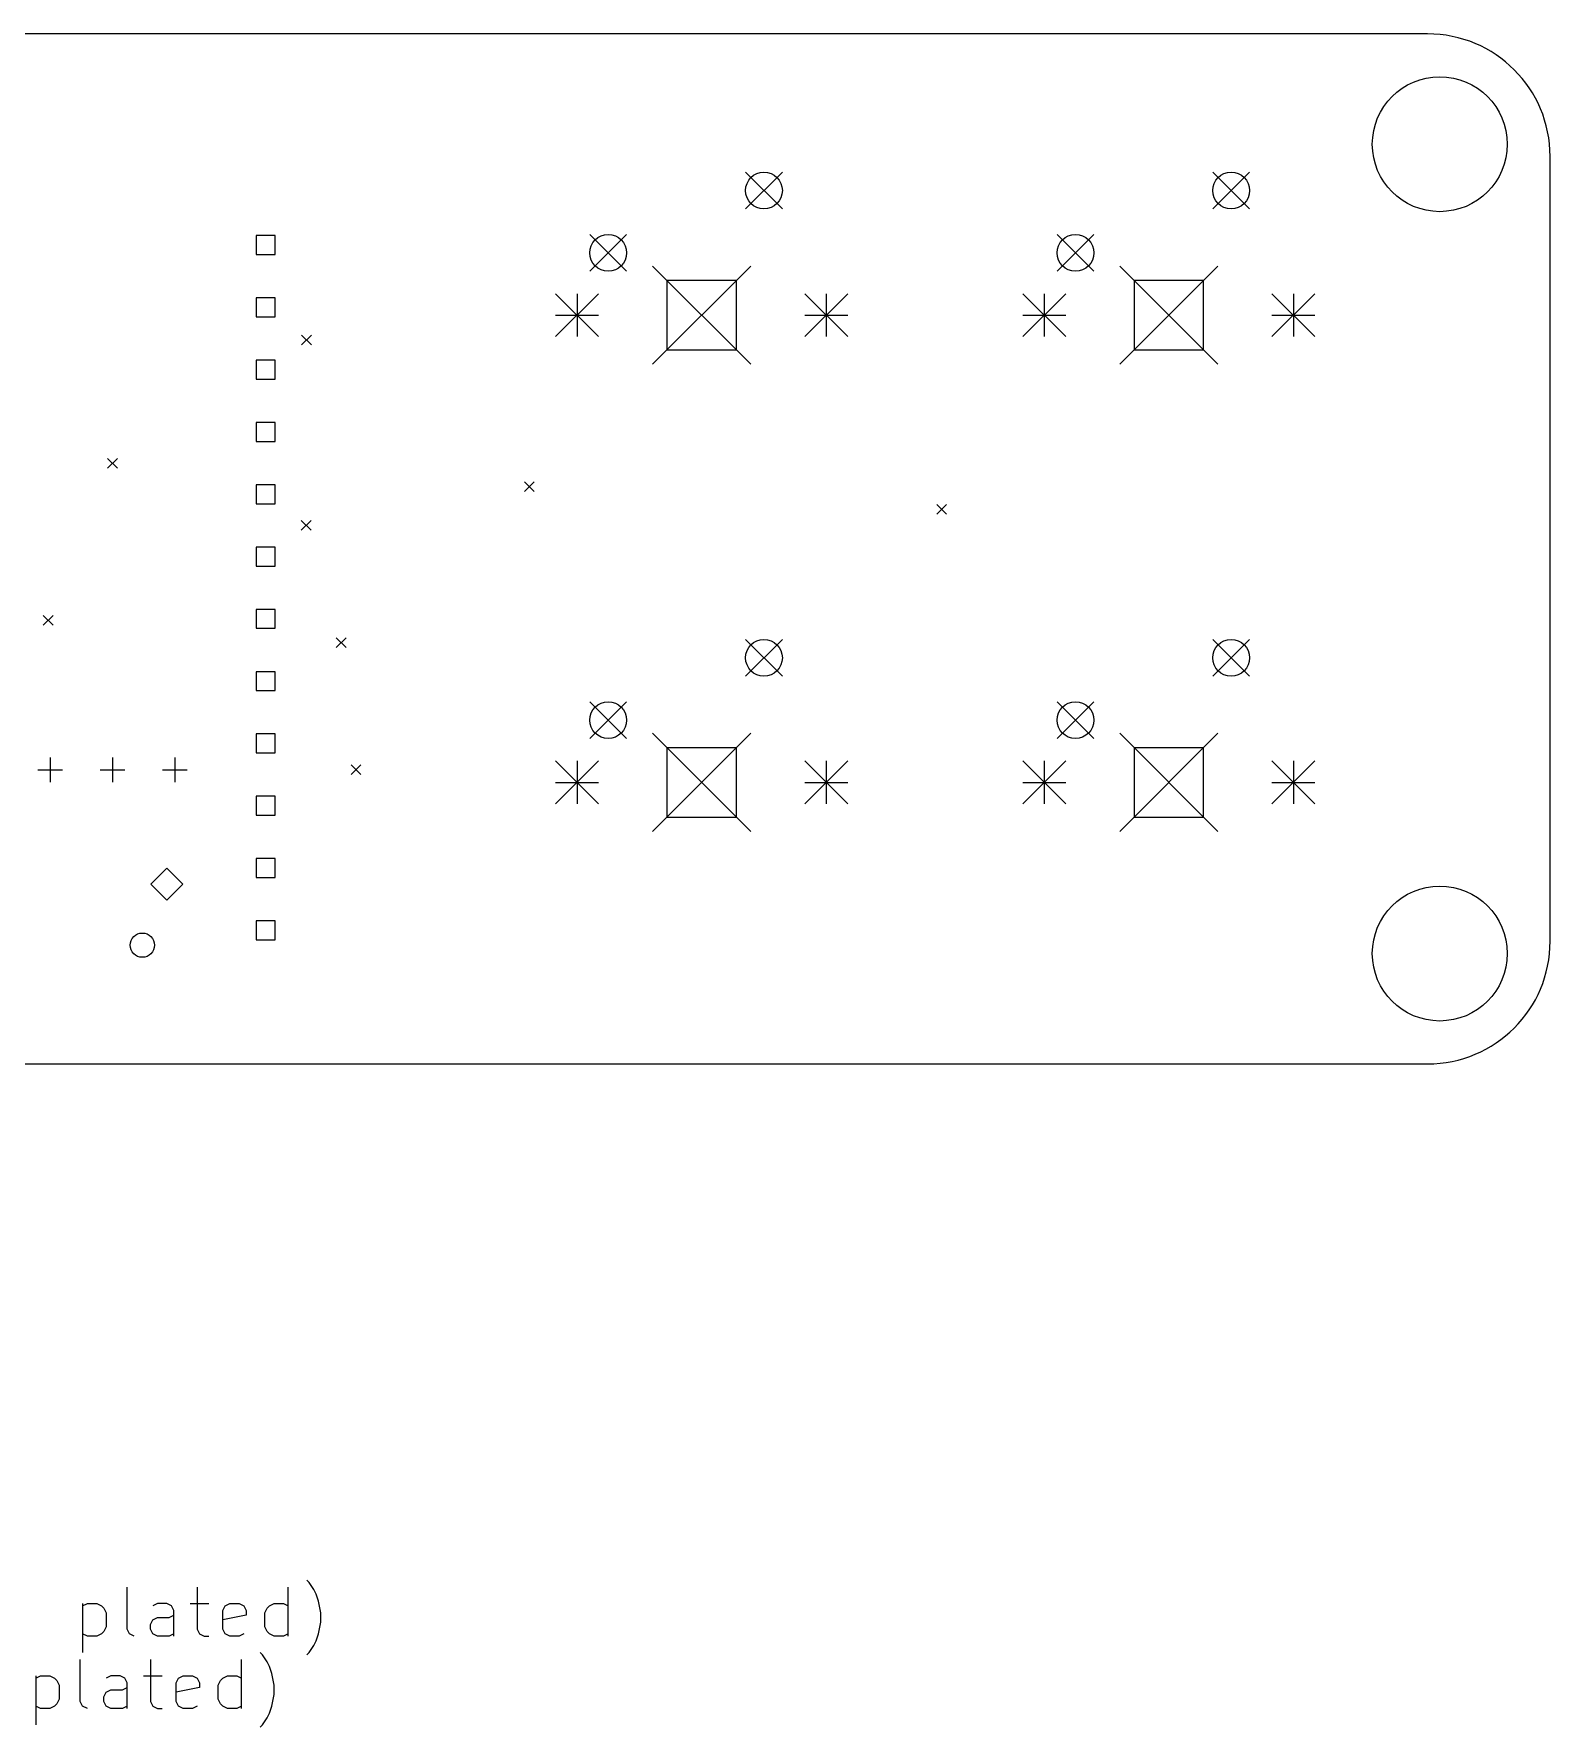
# Model space of a CAD drawing. Extents: x 91 to 214, y -148 to -79.
# Drawn here: x 151.8 to 213.6, y -148.3 to -79.2 of the extents above; entities that cross this region are included whole.
import ezdxf

# ---------------------------------------------------------------- set-up
doc = ezdxf.new("R2010")
doc.units = 0
doc.layers.add('BLACK', color=7, linetype='CONTINUOUS')

msp = doc.modelspace()

# ---------------------------------------------------------------- linework, layer by layer
at = {"layer": 'BLACK', "linetype": 'CONTINUOUS'}
for p, q in [((208.599, -79.2434), (98.5987, -79.2434)), ((180.793, -84.8834), (182.293, -86.3834)), ((182.293, -84.8834), (180.793, -86.3834)), ((199.843, -84.8834), (201.343, -86.3834)), ((201.343, -84.8834), (199.843, -86.3834)), ((213.599, -116.243), (213.599, -84.2434)), ((161.609, -87.4698), (160.837, -87.4698)), ((160.837, -87.4698), (160.837, -88.2421)), ((161.609, -88.2421), (161.609, -87.4698)), ((174.443, -87.4234), (175.943, -88.9234)), ((175.943, -87.4234), (174.443, -88.9234)), ((193.493, -87.4234), (194.993, -88.9234)), ((194.993, -87.4234), (193.493, -88.9234)), ((160.837, -88.2421), (161.609, -88.2421)), ((177.003, -88.7134), (181.003, -92.7134)), ((181.003, -88.7134), (177.003, -92.7134)), ((196.053, -88.7134), (200.053, -92.7134)), ((200.053, -88.7134), (196.053, -92.7134)), ((180.417, -89.2992), (177.589, -89.2992)), ((177.589, -89.2992), (177.589, -92.1277)), ((180.417, -92.1277), (180.417, -89.2992)), ((199.467, -89.2992), (196.639, -89.2992)), ((196.639, -89.2992), (196.639, -92.1277)), ((199.467, -92.1277), (199.467, -89.2992)), ((161.609, -90.0098), (160.837, -90.0098)), ((160.837, -90.0098), (160.837, -90.7821)), ((161.609, -90.7821), (161.609, -90.0098)), ((173.048, -89.8384), (174.798, -91.5884)), ((174.798, -89.8384), (173.048, -91.5884)), ((173.923, -89.8384), (173.923, -91.5884)), ((183.208, -89.8384), (184.958, -91.5884)), ((184.958, -89.8384), (183.208, -91.5884)), ((184.083, -89.8384), (184.083, -91.5884)), ((192.098, -89.8384), (193.848, -91.5884)), ((193.848, -89.8384), (192.098, -91.5884)), ((192.973, -89.8384), (192.973, -91.5884)), ((202.258, -89.8384), (204.008, -91.5884)), ((204.008, -89.8384), (202.258, -91.5884)), ((203.133, -89.8384), (203.133, -91.5884)), ((160.837, -90.7821), (161.609, -90.7821)), ((173.048, -90.7134), (174.798, -90.7134)), ((183.208, -90.7134), (184.958, -90.7134)), ((192.098, -90.7134), (193.848, -90.7134)), ((202.258, -90.7134), (204.008, -90.7134)), ((162.689, -91.5234), (163.089, -91.9234)), ((163.089, -91.5234), (162.689, -91.9234)), ((177.589, -92.1277), (180.417, -92.1277)), ((196.639, -92.1277), (199.467, -92.1277)), ((161.609, -92.5498), (160.837, -92.5498)), ((160.837, -92.5498), (160.837, -93.3221)), ((161.609, -93.3221), (161.609, -92.5498)), ((160.837, -93.3221), (161.609, -93.3221)), ((161.609, -95.0898), (160.837, -95.0898)), ((160.837, -95.0898), (160.837, -95.8621)), ((161.609, -95.8621), (161.609, -95.0898)), ((160.837, -95.8621), (161.609, -95.8621)), ((154.779, -96.5534), (155.179, -96.9534)), ((155.179, -96.5534), (154.779, -96.9534)), ((161.609, -97.6298), (160.837, -97.6298)), ((160.837, -97.6298), (160.837, -98.4021)), ((161.609, -98.4021), (161.609, -97.6298)), ((171.779, -97.5034), (172.179, -97.9034)), ((172.179, -97.5034), (171.779, -97.9034)), ((160.837, -98.4021), (161.609, -98.4021)), ((188.589, -98.4334), (188.989, -98.8334)), ((188.989, -98.4334), (188.589, -98.8334)), ((162.679, -99.0834), (163.079, -99.4834)), ((163.079, -99.0834), (162.679, -99.4834)), ((161.609, -100.17), (160.837, -100.17)), ((160.837, -100.17), (160.837, -100.942)), ((161.609, -100.942), (161.609, -100.17)), ((160.837, -100.942), (161.609, -100.942)), ((161.609, -102.71), (160.837, -102.71)), ((160.837, -102.71), (160.837, -103.482)), ((161.609, -103.482), (161.609, -102.71)), ((152.159, -102.953), (152.559, -103.353)), ((152.559, -102.953), (152.159, -103.353)), ((160.837, -103.482), (161.609, -103.482)), ((164.106, -103.863), (164.506, -104.263)), ((164.506, -103.863), (164.106, -104.263)), ((180.793, -103.933), (182.293, -105.433)), ((182.293, -103.933), (180.793, -105.433)), ((199.843, -103.933), (201.343, -105.433)), ((201.343, -103.933), (199.843, -105.433)), ((161.609, -105.25), (160.837, -105.25)), ((160.837, -105.25), (160.837, -106.022)), ((161.609, -106.022), (161.609, -105.25)), ((160.837, -106.022), (161.609, -106.022)), ((174.443, -106.473), (175.943, -107.973)), ((175.943, -106.473), (174.443, -107.973)), ((193.493, -106.473), (194.993, -107.973)), ((194.993, -106.473), (193.493, -107.973)), ((161.609, -107.79), (160.837, -107.79)), ((160.837, -107.79), (160.837, -108.562)), ((161.609, -108.562), (161.609, -107.79)), ((177.003, -107.763), (181.003, -111.763)), ((181.003, -107.763), (177.003, -111.763)), ((180.417, -108.349), (177.589, -108.349)), ((177.589, -108.349), (177.589, -111.178)), ((180.417, -111.178), (180.417, -108.349)), ((196.053, -107.763), (200.053, -111.763)), ((200.053, -107.763), (196.053, -111.763)), ((199.467, -108.349), (196.639, -108.349)), ((196.639, -108.349), (196.639, -111.178)), ((199.467, -111.178), (199.467, -108.349)), ((152.443, -108.751), (152.443, -109.751)), ((154.983, -108.751), (154.983, -109.751)), ((157.523, -108.751), (157.523, -109.751)), ((160.837, -108.562), (161.609, -108.562)), ((164.709, -109.043), (165.109, -109.443)), ((165.109, -109.043), (164.709, -109.443)), ((173.048, -108.888), (174.798, -110.638)), ((174.798, -108.888), (173.048, -110.638)), ((173.923, -108.888), (173.923, -110.638)), ((183.208, -108.888), (184.958, -110.638)), ((184.958, -108.888), (183.208, -110.638)), ((184.083, -108.888), (184.083, -110.638)), ((192.098, -108.888), (193.848, -110.638)), ((193.848, -108.888), (192.098, -110.638)), ((192.973, -108.888), (192.973, -110.638)), ((202.258, -108.888), (204.008, -110.638)), ((204.008, -108.888), (202.258, -110.638)), ((203.133, -108.888), (203.133, -110.638)), ((151.943, -109.251), (152.943, -109.251)), ((154.483, -109.251), (155.483, -109.251)), ((157.023, -109.251), (158.023, -109.251)), ((173.048, -109.763), (174.798, -109.763)), ((183.208, -109.763), (184.958, -109.763)), ((192.098, -109.763), (193.848, -109.763)), ((202.258, -109.763), (204.008, -109.763)), ((161.609, -110.33), (160.837, -110.33)), ((160.837, -110.33), (160.837, -111.102)), ((161.609, -111.102), (161.609, -110.33)), ((160.837, -111.102), (161.609, -111.102)), ((177.589, -111.178), (180.417, -111.178)), ((196.639, -111.178), (199.467, -111.178)), ((161.609, -112.87), (160.837, -112.87)), ((160.837, -112.87), (160.837, -113.642)), ((161.609, -113.642), (161.609, -112.87)), ((157.195, -113.261), (156.545, -113.911)), ((156.545, -113.911), (157.195, -114.561)), ((157.845, -113.911), (157.195, -113.261)), ((157.195, -114.561), (157.845, -113.911)), ((160.837, -113.642), (161.609, -113.642)), ((161.609, -115.41), (160.837, -115.41)), ((160.837, -115.41), (160.837, -116.182)), ((161.609, -116.182), (161.609, -115.41)), ((160.837, -116.182), (161.609, -116.182)), ((98.5987, -121.243), (208.599, -121.243)), ((155.574, -144.287), (155.574, -142.573)), ((158.431, -142.573), (158.431, -144.287)), ((162.145, -144.573), (162.145, -142.573)), ((163.002, -142.383), (162.907, -142.287)), ((163.193, -142.668), (163.002, -142.383)), ((163.288, -142.859), (163.193, -142.668)), ((163.383, -143.145), (163.288, -142.859)), ((153.764, -143.24), (153.764, -145.24)), ((153.764, -143.335), (153.955, -143.24)), ((153.955, -143.24), (154.336, -143.24)), ((154.336, -143.24), (154.526, -143.335)), ((154.526, -143.335), (154.621, -143.43)), ((154.621, -143.43), (154.717, -143.621)), ((156.812, -143.24), (156.621, -143.335)), ((157.193, -143.24), (156.812, -143.24)), ((157.383, -143.335), (157.193, -143.24)), ((157.479, -143.526), (157.383, -143.335)), ((157.479, -144.573), (157.479, -143.526)), ((158.145, -143.24), (158.907, -143.24)), ((159.479, -143.526), (159.574, -143.335)), ((159.479, -144.287), (159.479, -143.526)), ((159.574, -143.335), (159.764, -143.24)), ((159.764, -143.24), (160.145, -143.24)), ((160.145, -143.24), (160.336, -143.335)), ((160.336, -143.335), (160.431, -143.526)), ((160.431, -143.526), (160.431, -143.716)), ((161.193, -143.621), (161.288, -143.43)), ((161.288, -143.43), (161.383, -143.335)), ((161.383, -143.335), (161.574, -143.24)), ((161.574, -143.24), (161.955, -143.24)), ((161.955, -143.24), (162.145, -143.335)), ((163.479, -143.621), (163.383, -143.145)), ((154.717, -144.192), (154.621, -144.383)), ((154.717, -143.621), (154.717, -144.192)), ((155.669, -144.478), (155.574, -144.287)), ((156.526, -144.097), (156.621, -143.907)), ((156.526, -144.287), (156.526, -144.097)), ((156.621, -144.478), (156.526, -144.287)), ((156.621, -143.907), (156.812, -143.811)), ((156.812, -143.811), (157.288, -143.811)), ((157.288, -143.811), (157.479, -143.716)), ((158.431, -144.287), (158.526, -144.478)), ((160.431, -143.716), (159.479, -143.907)), ((159.574, -144.478), (159.479, -144.287)), ((161.193, -144.192), (161.193, -143.621)), ((161.288, -144.383), (161.193, -144.192)), ((163.383, -144.478), (163.479, -144.002)), ((163.479, -144.002), (163.479, -143.621)), ((153.955, -144.573), (153.764, -144.478)), ((154.336, -144.573), (153.955, -144.573)), ((154.526, -144.478), (154.336, -144.573)), ((154.621, -144.383), (154.526, -144.478)), ((155.859, -144.573), (155.669, -144.478)), ((156.812, -144.573), (156.621, -144.478)), ((157.288, -144.573), (156.812, -144.573)), ((157.479, -144.478), (157.288, -144.573)), ((158.526, -144.478), (158.717, -144.573)), ((158.717, -144.573), (158.907, -144.573)), ((159.764, -144.573), (159.574, -144.478)), ((160.145, -144.573), (159.764, -144.573)), ((160.336, -144.478), (160.145, -144.573)), ((161.383, -144.478), (161.288, -144.383)), ((161.574, -144.573), (161.383, -144.478)), ((161.955, -144.573), (161.574, -144.573)), ((162.145, -144.478), (161.955, -144.573)), ((163.002, -145.24), (163.193, -144.954)), ((163.193, -144.954), (163.288, -144.764)), ((163.288, -144.764), (163.383, -144.478)), ((153.669, -147.237), (153.669, -145.523)), ((156.526, -145.523), (156.526, -147.237)), ((160.24, -147.523), (160.24, -145.523)), ((161.098, -145.333), (161.002, -145.237)), ((161.288, -145.618), (161.098, -145.333)), ((161.383, -145.809), (161.288, -145.618)), ((162.907, -145.335), (163.002, -145.24)), ((151.859, -146.19), (151.859, -148.19)), ((151.859, -146.285), (152.05, -146.19)), ((152.05, -146.19), (152.431, -146.19)), ((152.431, -146.19), (152.621, -146.285)), ((152.621, -146.285), (152.717, -146.38)), ((154.907, -146.19), (154.717, -146.285)), ((155.288, -146.19), (154.907, -146.19)), ((155.479, -146.285), (155.288, -146.19)), ((155.574, -146.476), (155.479, -146.285)), ((156.24, -146.19), (157.002, -146.19)), ((157.574, -146.476), (157.669, -146.285)), ((157.669, -146.285), (157.859, -146.19)), ((157.859, -146.19), (158.24, -146.19)), ((158.24, -146.19), (158.431, -146.285)), ((158.431, -146.285), (158.526, -146.476)), ((159.383, -146.38), (159.479, -146.285)), ((159.479, -146.285), (159.669, -146.19)), ((159.669, -146.19), (160.05, -146.19)), ((160.05, -146.19), (160.24, -146.285)), ((161.479, -146.095), (161.383, -145.809)), ((161.574, -146.571), (161.479, -146.095)), ((152.717, -146.38), (152.812, -146.571)), ((152.812, -146.571), (152.812, -147.142)), ((154.621, -147.047), (154.717, -146.857)), ((154.621, -147.237), (154.621, -147.047)), ((154.717, -146.857), (154.907, -146.761)), ((154.907, -146.761), (155.383, -146.761)), ((155.383, -146.761), (155.574, -146.666)), ((155.574, -147.523), (155.574, -146.476)), ((157.574, -147.237), (157.574, -146.476)), ((158.526, -146.666), (157.574, -146.857)), ((158.526, -146.476), (158.526, -146.666)), ((159.288, -146.571), (159.383, -146.38)), ((159.288, -147.142), (159.288, -146.571)), ((161.479, -147.428), (161.574, -146.952)), ((161.574, -146.952), (161.574, -146.571)), ((152.05, -147.523), (151.859, -147.428)), ((152.431, -147.523), (152.05, -147.523)), ((152.621, -147.428), (152.431, -147.523)), ((152.717, -147.333), (152.621, -147.428)), ((152.812, -147.142), (152.717, -147.333)), ((153.764, -147.428), (153.669, -147.237)), ((153.955, -147.523), (153.764, -147.428)), ((154.717, -147.428), (154.621, -147.237)), ((154.907, -147.523), (154.717, -147.428)), ((155.383, -147.523), (154.907, -147.523)), ((155.574, -147.428), (155.383, -147.523)), ((156.526, -147.237), (156.621, -147.428)), ((156.621, -147.428), (156.812, -147.523)), ((156.812, -147.523), (157.002, -147.523)), ((157.669, -147.428), (157.574, -147.237)), ((157.859, -147.523), (157.669, -147.428)), ((158.24, -147.523), (157.859, -147.523)), ((158.431, -147.428), (158.24, -147.523)), ((159.383, -147.333), (159.288, -147.142)), ((159.479, -147.428), (159.383, -147.333)), ((159.669, -147.523), (159.479, -147.428)), ((160.05, -147.523), (159.669, -147.523)), ((160.24, -147.428), (160.05, -147.523)), ((161.288, -147.904), (161.383, -147.714)), ((161.383, -147.714), (161.479, -147.428)), ((161.002, -148.285), (161.098, -148.19)), ((161.098, -148.19), (161.288, -147.904))]:
    msp.add_line(p, q, dxfattribs=at)
at = {"layer": 'BLACK'}
for centre, radius in [((209.099, -83.7434), 2.75), ((181.543, -85.6334), 0.75), ((200.593, -85.6334), 0.75), ((175.193, -88.1734), 0.75), ((194.243, -88.1734), 0.75), ((181.543, -104.683), 0.75), ((200.593, -104.683), 0.75), ((175.193, -107.223), 0.75), ((194.243, -107.223), 0.75), ((209.099, -116.743), 2.75), ((156.195, -116.401), 0.495)]:
    msp.add_circle(centre, radius, dxfattribs=at)
for centre, start, end in [((208.599, -84.2434), 0, 90), ((208.599, -116.243), -90, 0)]:
    msp.add_arc(centre, 5, start, end, dxfattribs=at)

doc.saveas('drawing.dxf')
